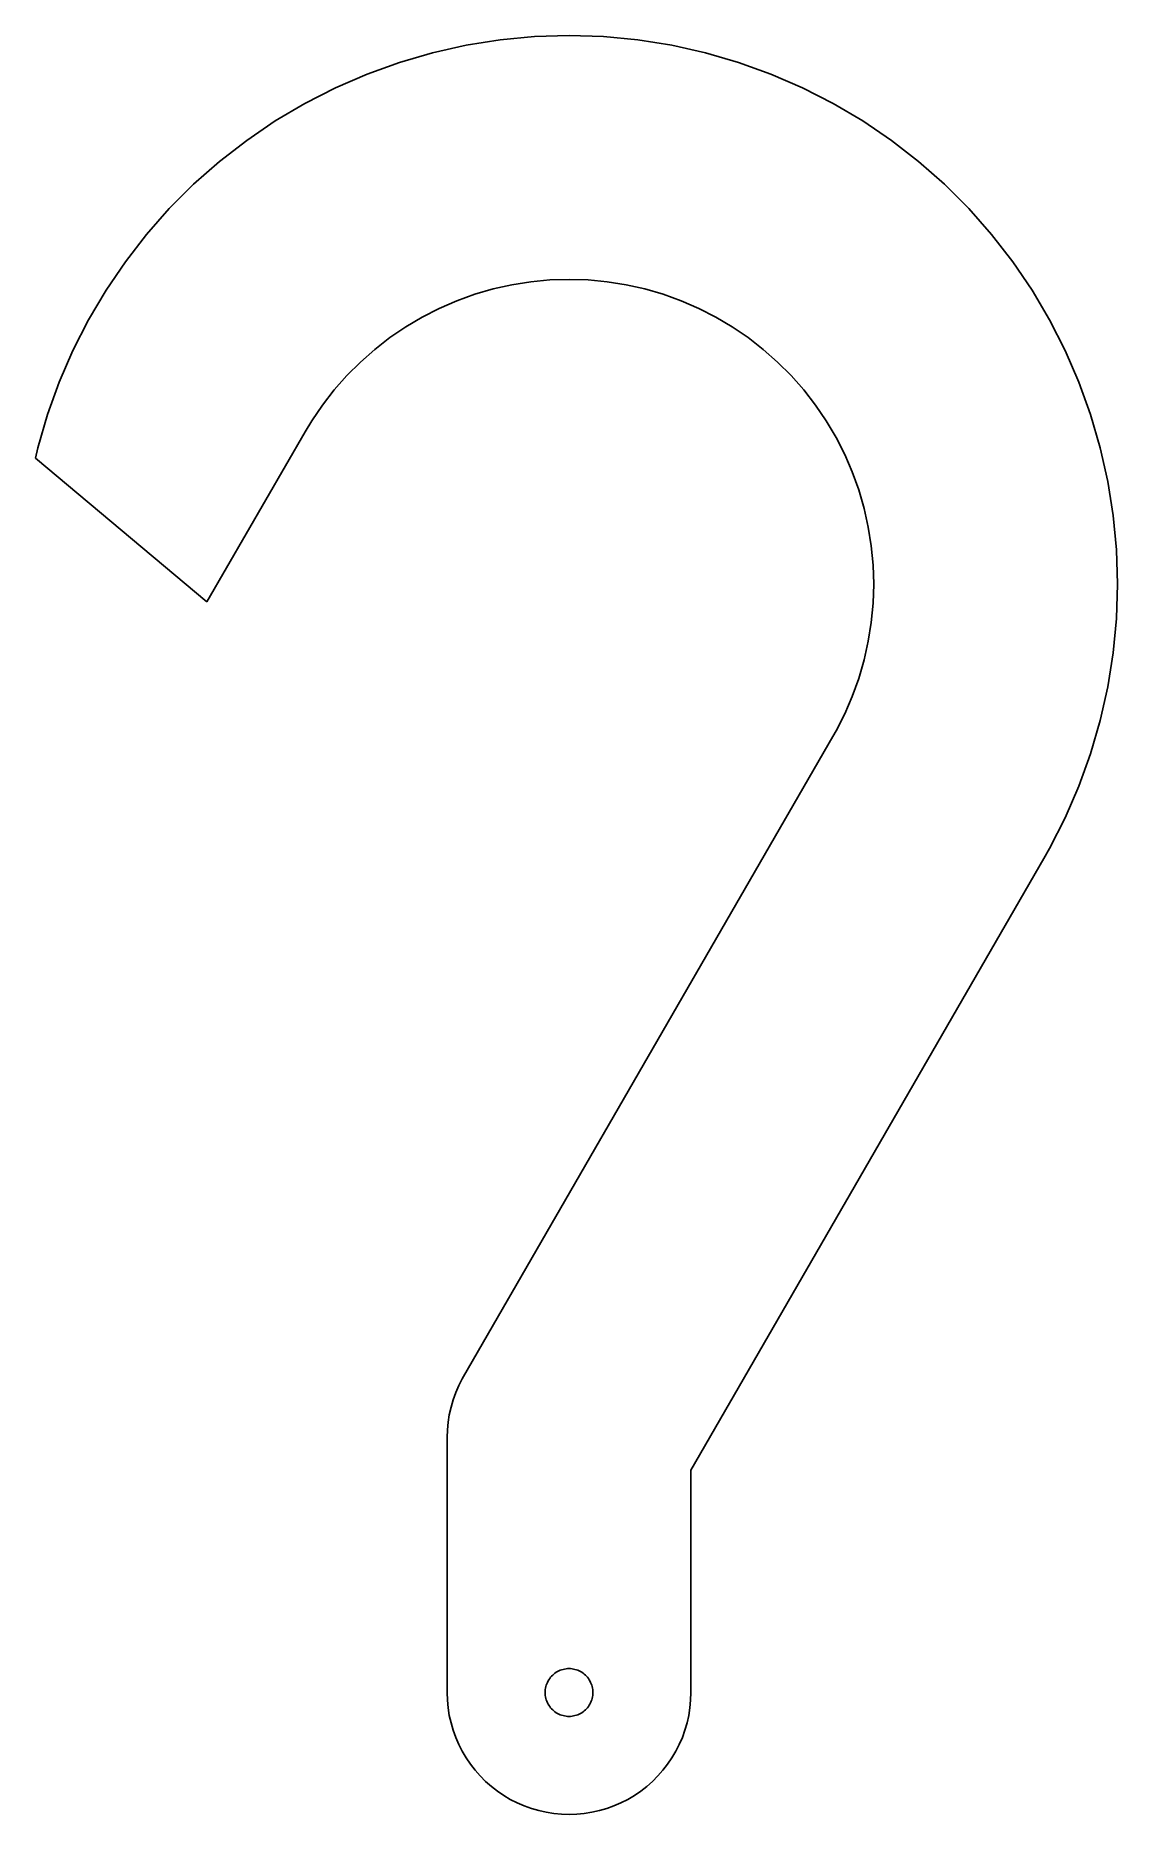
# Model space of a CAD drawing. Header units: metres. Extents: x -33 to 34, y -77 to 34.
import ezdxf

# ---------------------------------------------------------------- set-up
doc = ezdxf.new("R2010")
doc.units = ezdxf.units.M

msp = doc.modelspace()

# ---------------------------------------------------------------- linework, layer by layer
for p, q in [((-6.45059, 33.8152), (-8.56114, 33.3435)), ((-4.31459, 34.1535), (-6.45059, 33.8152)), ((-2.16156, 34.3571), (-4.31459, 34.1535)), ((0, 34.425), (-2.16156, 34.3571)), ((2.16156, 34.3571), (0, 34.425)), ((4.31459, 34.1535), (2.16156, 34.3571)), ((6.45059, 33.8152), (4.31459, 34.1535)), ((8.56114, 33.3435), (6.45059, 33.8152)), ((-10.6379, 32.7401), (-12.6727, 32.0076)), ((-8.56114, 33.3435), (-10.6379, 32.7401)), ((10.6379, 32.7401), (8.56114, 33.3435)), ((12.6727, 32.0076), (10.6379, 32.7401)), ((-12.6727, 32.0076), (-14.6574, 31.1487)), ((14.6574, 31.1487), (12.6727, 32.0076)), ((-16.5844, 30.1669), (-18.4458, 29.066)), ((-14.6574, 31.1487), (-16.5844, 30.1669)), ((16.5844, 30.1669), (14.6574, 31.1487)), ((18.4458, 29.066), (16.5844, 30.1669)), ((-18.4458, 29.066), (-20.2345, 27.8504)), ((20.2345, 27.8504), (18.4458, 29.066)), ((-20.2345, 27.8504), (-21.9433, 26.5249)), ((21.9433, 26.5249), (20.2345, 27.8504)), ((-21.9433, 26.5249), (-23.5655, 25.0947)), ((23.5655, 25.0947), (21.9433, 26.5249)), ((-23.5655, 25.0947), (-25.0947, 23.5655)), ((25.0947, 23.5655), (23.5655, 25.0947)), ((-25.0947, 23.5655), (-26.5249, 21.9433)), ((26.5249, 21.9433), (25.0947, 23.5655)), ((-26.5249, 21.9433), (-27.8504, 20.2345)), ((27.8504, 20.2345), (26.5249, 21.9433)), ((-27.8504, 20.2345), (-29.066, 18.4458)), ((29.066, 18.4458), (27.8504, 20.2345)), ((-2.39699, 18.9742), (-1.20087, 19.0872)), ((-1.20087, 19.0872), (0, 19.125)), ((0, 19.125), (1.20087, 19.0872)), ((1.20087, 19.0872), (2.39699, 18.9742)), ((-29.066, 18.4458), (-30.1669, 16.5844)), ((-7.04037, 17.782), (-5.90994, 18.1889)), ((-5.90994, 18.1889), (-4.75618, 18.5241)), ((-4.75618, 18.5241), (-3.58366, 18.7862)), ((-3.58366, 18.7862), (-2.39699, 18.9742)), ((2.39699, 18.9742), (3.58366, 18.7862)), ((3.58366, 18.7862), (4.75618, 18.5241)), ((4.75618, 18.5241), (5.90994, 18.1889)), ((5.90994, 18.1889), (7.04037, 17.782)), ((30.1669, 16.5844), (29.066, 18.4458)), ((-10.2477, 16.1478), (-9.21353, 16.7594)), ((-9.21353, 16.7594), (-8.14302, 17.3048)), ((-8.14302, 17.3048), (-7.04037, 17.782)), ((7.04037, 17.782), (8.14302, 17.3048)), ((8.14302, 17.3048), (9.21353, 16.7594)), ((9.21353, 16.7594), (10.2477, 16.1478)), ((-30.1669, 16.5844), (-31.1487, 14.6574)), ((-11.2414, 15.4724), (-10.2477, 16.1478)), ((10.2477, 16.1478), (11.2414, 15.4724)), ((31.1487, 14.6574), (30.1669, 16.5844)), ((-31.1487, 14.6574), (-32.0076, 12.6727)), ((-13.0919, 13.9415), (-12.1907, 14.7361)), ((-12.1907, 14.7361), (-11.2414, 15.4724)), ((11.2414, 15.4724), (12.1907, 14.7361)), ((12.1907, 14.7361), (13.0919, 13.9415)), ((32.0076, 12.6727), (31.1487, 14.6574)), ((-13.9415, 13.0919), (-13.0919, 13.9415)), ((13.0919, 13.9415), (13.9415, 13.0919)), ((-32.0076, 12.6727), (-32.7401, 10.6379)), ((-14.7361, 12.1907), (-13.9415, 13.0919)), ((13.9415, 13.0919), (14.7361, 12.1907)), ((32.7401, 10.6379), (32.0076, 12.6727)), ((-16.1478, 10.2477), (-15.4724, 11.2414)), ((-15.4724, 11.2414), (-14.7361, 12.1907)), ((14.7361, 12.1907), (15.4724, 11.2414)), ((15.4724, 11.2414), (16.1478, 10.2477)), ((-32.7401, 10.6379), (-33.3435, 8.56114)), ((-16.5555, 9.5583), (-16.1478, 10.2477)), ((16.1478, 10.2477), (16.7594, 9.21353)), ((33.3435, 8.56114), (32.7401, 10.6379)), ((-22.7278, -1.11575), (-16.5627, 9.5625)), ((-16.5627, 9.5625), (-16.5555, 9.5583)), ((16.7594, 9.21353), (17.3048, 8.14302)), ((-33.3435, 8.56114), (-33.4883, 7.91331)), ((-33.4883, 7.91331), (-22.7278, -1.11575)), ((17.3048, 8.14302), (17.782, 7.04037)), ((33.8152, 6.45059), (33.3435, 8.56114)), ((17.782, 7.04037), (18.1889, 5.90994)), ((18.1889, 5.90994), (18.5241, 4.75618)), ((34.1535, 4.31459), (33.8152, 6.45059)), ((18.5241, 4.75618), (18.7862, 3.58366)), ((18.7862, 3.58366), (18.9742, 2.39699)), ((34.3571, 2.16156), (34.1535, 4.31459)), ((18.9742, 2.39699), (19.0872, 1.20087)), ((19.0872, 1.20087), (19.125, 0)), ((34.425, 0), (34.3571, 2.16156)), ((19.125, 0), (19.0872, -1.20087)), ((34.3571, -2.16156), (34.425, 0)), ((19.0872, -1.20087), (18.9742, -2.39699)), ((34.1535, -4.31459), (34.3571, -2.16156)), ((18.9742, -2.39699), (18.7862, -3.58366)), ((18.7862, -3.58366), (18.5241, -4.75618)), ((33.8152, -6.45059), (34.1535, -4.31459)), ((18.5241, -4.75618), (18.1889, -5.90994)), ((18.1889, -5.90994), (17.782, -7.04037)), ((33.3435, -8.56114), (33.8152, -6.45059)), ((17.782, -7.04037), (17.3048, -8.14302)), ((17.3048, -8.14302), (16.7594, -9.21353)), ((32.7401, -10.6379), (33.3435, -8.56114)), ((16.5627, -9.5625), (-6.62509, -49.725)), ((16.7594, -9.21353), (16.5555, -9.5583)), ((16.5555, -9.5583), (16.5627, -9.5625)), ((32.0076, -12.6727), (32.7401, -10.6379)), ((31.1487, -14.6574), (32.0076, -12.6727)), ((30.1669, -16.5844), (31.1487, -14.6574)), ((29.7998, -17.2049), (30.1669, -16.5844)), ((7.64999, -55.5998), (29.8129, -17.2125)), ((29.8129, -17.2125), (29.7998, -17.2049)), ((-6.70374, -49.8646), (-6.92192, -50.2928)), ((-6.62218, -49.7267), (-6.70374, -49.8646)), ((-6.62509, -49.725), (-6.62218, -49.7267)), ((-7.27557, -51.186), (-7.40965, -51.6475)), ((-7.11278, -50.7338), (-7.27557, -51.186)), ((-6.92192, -50.2928), (-7.11278, -50.7338)), ((-7.5145, -52.1165), (-7.58968, -52.5912)), ((-7.40965, -51.6475), (-7.5145, -52.1165)), ((-7.6349, -53.0696), (-7.64999, -53.55)), ((-7.64999, -53.55), (-7.64999, -69.55)), ((-7.58968, -52.5912), (-7.6349, -53.0696)), ((7.64999, -69.55), (7.64999, -55.5998)), ((-0.373032, -68.0971), (-0.281067, -68.0766)), ((-0.281067, -68.0766), (-0.187988, -68.0618)), ((-0.187988, -68.0618), (-0.094177, -68.053)), ((-0.094177, -68.053), (0, -68.05)), ((0, -68.05), (0.094177, -68.053)), ((0.094177, -68.053), (0.187988, -68.0618)), ((0.187988, -68.0618), (0.281067, -68.0766)), ((0.281067, -68.0766), (0.373032, -68.0971)), ((-1.47342, -69.2689), (-1.45287, -69.177)), ((-1.45287, -69.177), (-1.42657, -69.0865)), ((-1.42657, -69.0865), (-1.39465, -68.9978)), ((-1.39465, -68.9978), (-1.35724, -68.9113)), ((-1.35724, -68.9113), (-1.31445, -68.8274)), ((-1.31445, -68.8274), (-1.26648, -68.7463)), ((-1.26648, -68.7463), (-1.21352, -68.6683)), ((-1.21352, -68.6683), (-1.15576, -68.5939)), ((-1.15576, -68.5939), (-1.09344, -68.5232)), ((-1.09344, -68.5232), (-1.02681, -68.4565)), ((-1.02681, -68.4565), (-0.956131, -68.3942)), ((-0.956131, -68.3942), (-0.881668, -68.3365)), ((-0.881668, -68.3365), (-0.803726, -68.2835)), ((-0.803726, -68.2835), (-0.722626, -68.2355)), ((-0.722626, -68.2355), (-0.638657, -68.1927)), ((-0.638657, -68.1927), (-0.552185, -68.1553)), ((-0.552185, -68.1553), (-0.463516, -68.1234)), ((-0.463516, -68.1234), (-0.373032, -68.0971)), ((0.373032, -68.0971), (0.463516, -68.1234)), ((0.463516, -68.1234), (0.552185, -68.1553)), ((0.552185, -68.1553), (0.638657, -68.1927)), ((0.638657, -68.1927), (0.722626, -68.2355)), ((0.722626, -68.2355), (0.803726, -68.2835)), ((0.803726, -68.2835), (0.881668, -68.3365)), ((0.881668, -68.3365), (0.956131, -68.3942)), ((0.956131, -68.3942), (1.02681, -68.4565)), ((1.02681, -68.4565), (1.09344, -68.5232)), ((1.09344, -68.5232), (1.15576, -68.5939)), ((1.15576, -68.5939), (1.21352, -68.6683)), ((1.21352, -68.6683), (1.26648, -68.7463)), ((1.26648, -68.7463), (1.31445, -68.8274)), ((1.31445, -68.8274), (1.35724, -68.9113)), ((1.35724, -68.9113), (1.39465, -68.9978)), ((1.39465, -68.9978), (1.42657, -69.0865)), ((1.42657, -69.0865), (1.45287, -69.177)), ((1.45287, -69.177), (1.47342, -69.2689)), ((-7.64999, -69.55), (-7.6349, -70.0303)), ((-7.6349, -70.0303), (-7.58968, -70.5088)), ((-1.5, -69.55), (-1.49704, -69.4558)), ((-1.49704, -69.6442), (-1.5, -69.55)), ((-1.49704, -69.4558), (-1.48816, -69.362)), ((-1.48816, -69.738), (-1.49704, -69.6442)), ((-1.48816, -69.362), (-1.47342, -69.2689)), ((-1.47342, -69.8311), (-1.48816, -69.738)), ((-1.45287, -69.923), (-1.47342, -69.8311)), ((-1.42657, -70.0135), (-1.45287, -69.923)), ((-1.39465, -70.1022), (-1.42657, -70.0135)), ((-1.35724, -70.1887), (-1.39465, -70.1022)), ((-1.31445, -70.2726), (-1.35724, -70.1887)), ((-1.26648, -70.3537), (-1.31445, -70.2726)), ((1.31445, -70.2726), (1.26648, -70.3537)), ((1.35724, -70.1887), (1.31445, -70.2726)), ((1.39465, -70.1022), (1.35724, -70.1887)), ((1.42657, -70.0135), (1.39465, -70.1022)), ((1.45287, -69.923), (1.42657, -70.0135)), ((1.47342, -69.8311), (1.45287, -69.923)), ((1.47342, -69.2689), (1.48816, -69.362)), ((1.48816, -69.738), (1.47342, -69.8311)), ((1.48816, -69.362), (1.49704, -69.4558)), ((1.49704, -69.6442), (1.48816, -69.738)), ((1.49704, -69.4558), (1.5, -69.55)), ((1.5, -69.55), (1.49704, -69.6442)), ((7.58968, -70.5088), (7.6349, -70.0303)), ((7.6349, -70.0303), (7.64999, -69.55)), ((-7.58968, -70.5088), (-7.5145, -70.9835)), ((-7.5145, -70.9835), (-7.40965, -71.4525)), ((-1.21352, -70.4317), (-1.26648, -70.3537)), ((-1.15576, -70.5061), (-1.21352, -70.4317)), ((-1.09344, -70.5768), (-1.15576, -70.5061)), ((-1.02681, -70.6434), (-1.09344, -70.5768)), ((-0.956131, -70.7058), (-1.02681, -70.6434)), ((-0.881668, -70.7635), (-0.956131, -70.7058)), ((-0.803726, -70.8165), (-0.881668, -70.7635)), ((-0.722626, -70.8645), (-0.803726, -70.8165)), ((-0.638657, -70.9072), (-0.722626, -70.8645)), ((-0.552185, -70.9447), (-0.638657, -70.9072)), ((-0.463516, -70.9766), (-0.552185, -70.9447)), ((-0.373032, -71.0029), (-0.463516, -70.9766)), ((-0.281067, -71.0234), (-0.373032, -71.0029)), ((-0.187988, -71.0382), (-0.281067, -71.0234)), ((-0.094177, -71.047), (-0.187988, -71.0382)), ((0, -71.05), (-0.094177, -71.047)), ((0.094177, -71.047), (0, -71.05)), ((0.187988, -71.0382), (0.094177, -71.047)), ((0.281067, -71.0234), (0.187988, -71.0382)), ((0.373032, -71.0029), (0.281067, -71.0234)), ((0.463516, -70.9766), (0.373032, -71.0029)), ((0.552185, -70.9447), (0.463516, -70.9766)), ((0.638657, -70.9072), (0.552185, -70.9447)), ((0.722626, -70.8645), (0.638657, -70.9072)), ((0.803726, -70.8165), (0.722626, -70.8645)), ((0.881668, -70.7635), (0.803726, -70.8165)), ((0.956131, -70.7058), (0.881668, -70.7635)), ((1.02681, -70.6434), (0.956131, -70.7058)), ((1.09344, -70.5768), (1.02681, -70.6434)), ((1.15576, -70.5061), (1.09344, -70.5768)), ((1.21352, -70.4317), (1.15576, -70.5061)), ((1.26648, -70.3537), (1.21352, -70.4317)), ((7.40965, -71.4525), (7.5145, -70.9835)), ((7.5145, -70.9835), (7.58968, -70.5088)), ((-7.40965, -71.4525), (-7.27557, -71.914)), ((-7.27557, -71.914), (-7.11278, -72.3661)), ((-7.11278, -72.3661), (-6.92192, -72.8072)), ((6.92192, -72.8072), (7.11278, -72.3661)), ((7.11278, -72.3661), (7.27557, -71.914)), ((7.27557, -71.914), (7.40965, -71.4525)), ((-6.92192, -72.8072), (-6.70374, -73.2354)), ((-6.70374, -73.2354), (-6.45911, -73.6491)), ((-6.45911, -73.6491), (-6.18896, -74.0466)), ((6.18896, -74.0466), (6.45911, -73.6491)), ((6.45911, -73.6491), (6.70374, -73.2354)), ((6.70374, -73.2354), (6.92192, -72.8072)), ((-6.18896, -74.0466), (-5.89442, -74.4263)), ((-5.89442, -74.4263), (-5.5766, -74.7868)), ((-5.5766, -74.7868), (-5.23677, -75.1266)), ((5.23677, -75.1266), (5.5766, -74.7868)), ((5.5766, -74.7868), (5.89442, -74.4263)), ((5.89442, -74.4263), (6.18896, -74.0466)), ((-5.23677, -75.1266), (-4.87628, -75.4444)), ((-4.87628, -75.4444), (-4.49655, -75.739)), ((-4.49655, -75.739), (-4.09906, -76.0091)), ((4.09906, -76.0091), (4.49655, -75.739)), ((4.49655, -75.739), (4.87628, -75.4444)), ((4.87628, -75.4444), (5.23677, -75.1266)), ((-4.09906, -76.0091), (-3.68541, -76.2537)), ((-3.68541, -76.2537), (-3.2572, -76.4719)), ((-3.2572, -76.4719), (-2.81615, -76.6628)), ((-2.81615, -76.6628), (-2.36397, -76.8256)), ((-2.36397, -76.8256), (-1.90247, -76.9597)), ((-1.90247, -76.9597), (-1.43346, -77.0645)), ((1.43346, -77.0645), (1.90247, -76.9597)), ((1.90247, -76.9597), (2.36397, -76.8256)), ((2.36397, -76.8256), (2.81615, -76.6628)), ((2.81615, -76.6628), (3.2572, -76.4719)), ((3.2572, -76.4719), (3.68541, -76.2537)), ((3.68541, -76.2537), (4.09906, -76.0091)), ((-1.43346, -77.0645), (-0.958786, -77.1397)), ((-0.958786, -77.1397), (-0.480347, -77.1849)), ((-0.480347, -77.1849), (0, -77.2)), ((0, -77.2), (0.480347, -77.1849)), ((0.480347, -77.1849), (0.958786, -77.1397)), ((0.958786, -77.1397), (1.43346, -77.0645))]:
    msp.add_line(p, q)

doc.saveas('drawing.dxf')
